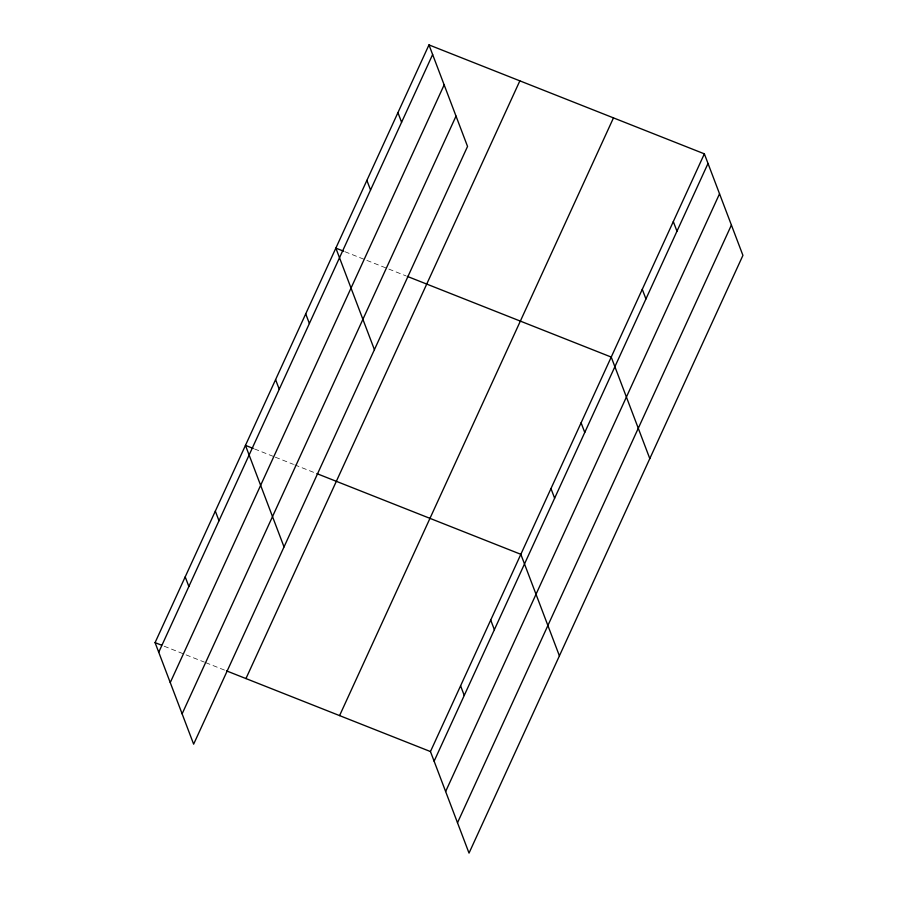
<?xml version="1.0" encoding="UTF-8"?>
<svg xmlns="http://www.w3.org/2000/svg" width="898" height="898" viewBox="0 0 898 898"><rect width="100%" height="100%" fill="white"/><g stroke="black" fill="none" stroke-linecap="round" stroke-linejoin="round"><path stroke-width="0.67" stroke-dasharray="4.49 3.37" d="M344.933 251.721L405.952 275.854M254.549 448.966L274.025 456.667M275.316 457.183L293.489 464.378M294.791 464.883L315.568 473.1M164.154 646.212L204.407 662.129M205.698 662.645L225.174 670.346"/><path stroke-width="1.35" d="M428.975 44.9L467.544 146.441L193.642 744.161L155.073 642.62L428.975 44.9L704.358 153.839L742.927 255.38L469.025 853.1L430.456 751.559L704.358 153.839M158.733 652.251L432.634 54.531M170.25 682.581L444.162 84.861M182.126 713.831L456.027 116.111M245.951 678.574L519.852 80.854M339.579 715.605L613.48 117.885M434.116 761.19L708.017 163.47M445.632 791.52L719.534 193.8M457.497 822.77L731.41 225.05M343.642 251.204L335.852 248.129L374.421 349.67M407.254 276.371L611.224 357.067L649.804 458.609M253.247 448.45L245.457 445.374L284.026 546.916M316.859 473.616L520.84 554.313L559.409 655.854M155.073 642.62L161.561 645.191M226.476 670.862L430.456 751.559M673.309 221.582L676.969 231.213M642.272 289.324L645.931 298.955M581.096 422.812L584.755 432.443M550.968 488.557L554.627 498.199M397.937 112.643L401.597 122.274M366.889 180.386L370.548 190.017M490.712 620.058L494.371 629.689M460.584 685.803L464.244 695.445M305.724 313.873L309.383 323.505M275.585 379.618L279.244 389.261M215.329 511.119L218.989 520.75M185.201 576.875L188.861 586.506"/></g></svg>
